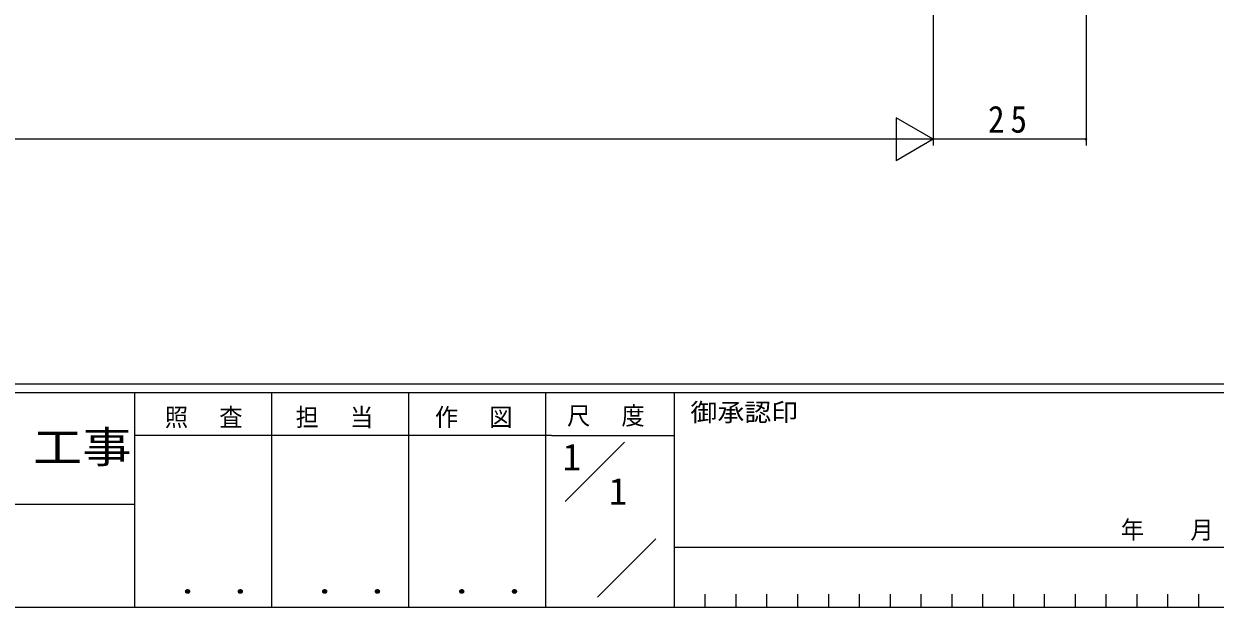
# Model space of a CAD drawing. Units: millimetres on the paper. Extents: x -420 to 373, y -297 to 267.
# Drawn here: x 79.4 to 274.1, y -297 to -201.7 of the extents above; entities that cross this region are included whole.
import ezdxf
from ezdxf.enums import TextEntityAlignment as Align

# ---------------------------------------------------------------- set-up
doc = ezdxf.new("R2010")
doc.units = ezdxf.units.MM
doc.layers.add('0-1_YKK_ZWAK', color=7, linetype='Continuous', lineweight=9)
doc.layers.add('0-6_YKK_D', color=6, linetype='Continuous', lineweight=9)
doc.layers.add('0-2_USER1', color=3, linetype='Continuous')
doc.styles.add('ＭＳ ゴシック', font='')
doc.styles.get('ＭＳ ゴシック').set_extended_font_data('MS Gothic')

msp = doc.modelspace()

# ---------------------------------------------------------------- linework, layer by layer
at = {"layer": '0-1_YKK_ZWAK'}
for p, q in [((352.3, -260.575), (-417.7, -260.575)), ((314.5, -261.975), (-417.7, -261.975)), ((97.5, -261.975), (97.5, -296.975)), ((119.9, -261.975), (119.9, -296.975)), ((142.3, -261.975), (142.3, -296.975)), ((164.7, -261.975), (164.7, -296.975)), ((185.7, -261.975), (185.7, -296.975)), ((165.684, -268.975), (97.5, -268.975)), ((165.684, -268.975), (185.7, -268.975)), ((167.87, -279.712), (177.564, -270.018)), ((-31.3, -280.175), (97.5, -280.175)), ((173.172, -295.32), (182.696, -285.797)), ((185.7, -287.175), (286.5, -287.175)), ((190.74, -294.875), (190.74, -296.975)), ((195.78, -294.875), (195.78, -296.975)), ((200.82, -294.875), (200.82, -296.975)), ((205.86, -294.875), (205.86, -296.975)), ((210.9, -294.875), (210.9, -296.975)), ((215.94, -294.875), (215.94, -296.975)), ((220.98, -294.875), (220.98, -296.975)), ((226.02, -294.875), (226.02, -296.975)), ((231.06, -294.875), (231.06, -296.975)), ((236.1, -294.875), (236.1, -296.975)), ((241.14, -294.875), (241.14, -296.975)), ((246.18, -294.875), (246.18, -296.975)), ((251.22, -294.875), (251.22, -296.975)), ((256.26, -294.875), (256.26, -296.975)), ((261.3, -294.875), (261.3, -296.975)), ((266.34, -294.875), (266.34, -296.975)), ((271.38, -294.875), (271.38, -296.975)), ((-417.7, -296.975), (314.5, -296.975))]:
    msp.add_line(p, q, dxfattribs=at)
at = {"layer": '0-6_YKK_D'}
for p, q in [((228.019, -134.575), (228.019, -221.575)), ((228.019, -134.575), (228.019, -221.575)), ((253.019, -134.575), (253.019, -221.575)), ((221.957, -217.075), (221.957, -224.075)), ((228.019, -220.575), (221.957, -217.075)), ((221.019, -220.575), (-64.981, -220.575)), ((228.019, -220.575), (215.895, -220.575)), ((228.019, -220.575), (221.957, -224.075)), ((253.019, -220.575), (228.019, -220.575))]:
    msp.add_line(p, q, dxfattribs=at)
for start, end in [(0, 180), (180, 0)]:
    msp.add_arc((253.019, -220.575), 0.106, start, end, dxfattribs=at)

# ---------------------------------------------------------------- texts
at = {"layer": '0-1_YKK_ZWAK', "style": 'ＭＳ ゴシック', "width": 1.1}
msp.add_text('御承認印', height=2.933, dxfattribs=at).set_placement((188.367, -267.508), align=Align.BOTTOM_LEFT)
at = {"layer": '0-1_YKK_ZWAK', "color": 2, "style": 'ＭＳ ゴシック', "width": 1.15}
msp.add_text('工事', height=5.132, dxfattribs=at).set_placement((80.931, -274.932), align=Align.BOTTOM_LEFT)
at = {"layer": '0-1_YKK_ZWAK', "color": 3, "style": 'ＭＳ ゴシック', "width": 1.15}
for p in [(101.955, -295.921), (124.355, -295.921), (146.755, -295.921)]:
    msp.add_text(' ． ．', height=3.666, dxfattribs=at).set_placement(p, align=Align.BOTTOM_LEFT)
at = {"layer": '0-1_YKK_ZWAK', "char_height": 2.933, "attachment_point": 7, "style": 'ＭＳ ゴシック'}
for s, insert in [('\\T1.17;\\W0.95;照\\~\\~査', (102.489, -267.756)), ('\\T1.17;\\W0.95;担\\~\\~当', (123.855, -267.756)), ('\\T1.17;\\W0.95;作\\~\\~図', (146.62, -267.737)), ('\\T1.17;\\W0.95;尺\\~\\~度', (168.212, -267.512)), ('\\T1.2;\\W0.95;年\\~\\~\\~月\\~\\~\\~日', (258.676, -286.144))]:
    msp.add_mtext(s, dxfattribs=dict(at, insert=insert))
at = {"layer": '0-2_USER1', "style": 'ＭＳ ゴシック'}
for p in [(167.5, -275.975), (175.033, -281.575)]:
    msp.add_text('1', height=4.399, dxfattribs=at).set_placement(p, align=Align.BOTTOM_LEFT)
at = {"layer": '0-6_YKK_D', "color": 3, "insert": (236.999, -219.575), "char_height": 4.399, "attachment_point": 7, "style": 'ＭＳ ゴシック'}
msp.add_mtext('\\T1.36;\\W0.9;25', dxfattribs=at)

doc.saveas('drawing.dxf')
